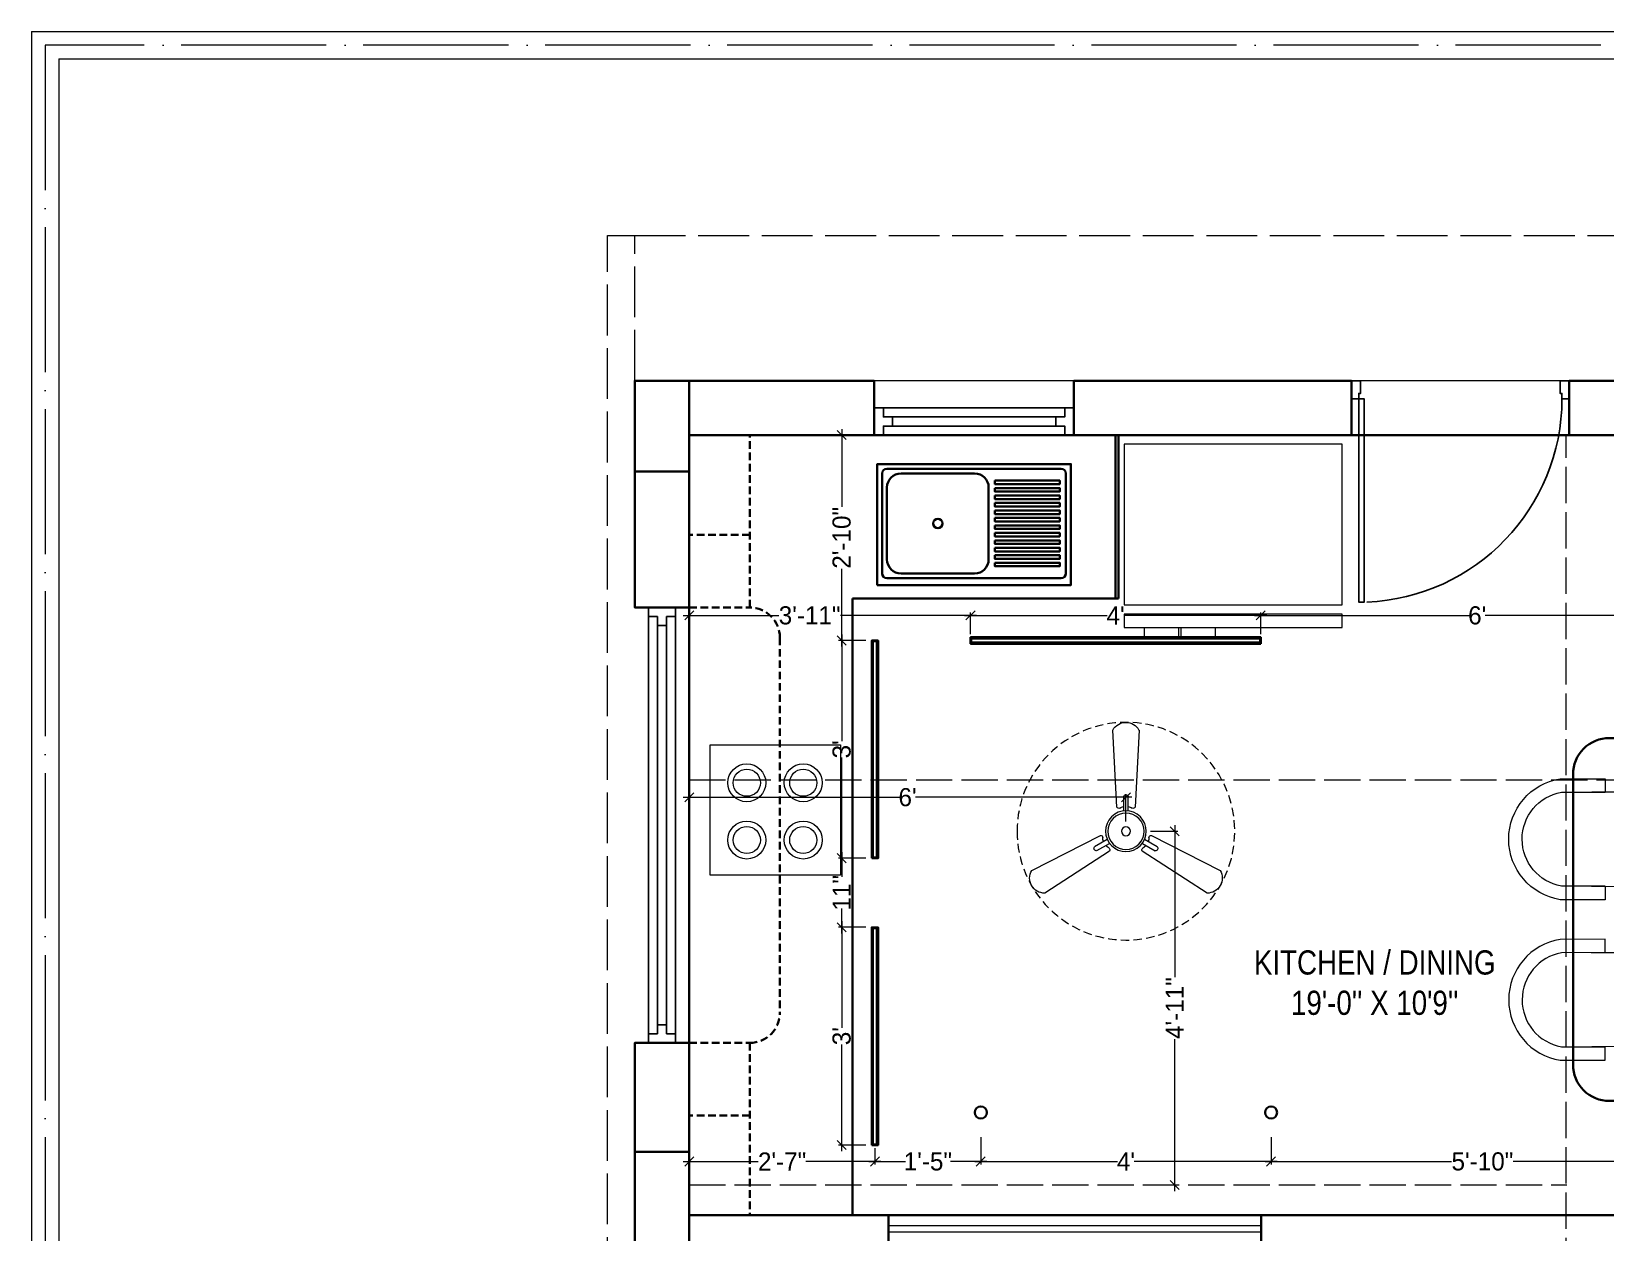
# Model space of a CAD drawing. Header units: millimetres. Extents: x 35877 to 3066687, y -650199 to -40525.
# Drawn here: x 147264.5 to 147524.8, y -179657.8 to -179459.2 of the extents above; entities that cross this region are included whole.
import ezdxf

# ---------------------------------------------------------------- set-up
doc = ezdxf.new("R2010")
doc.units = ezdxf.units.MM
doc.header["$MEASUREMENT"] = 0
doc.header["$PDMODE"] = 35
for name, pattern in [('ACAD_ISO02W100', [15, 12, -3]), ('ACAD_ISO04W100', [30, 24, -3, 0, -3]), ('DASHED', [0.75, 0.5, -0.25]), ('DASHEDX2', [1.5, 1, -0.5]), ('HIDDEN', [0.375, 0.25, -0.125])]:
    doc.linetypes.add(name, pattern=pattern)
doc.layers.get('Defpoints').update_dxf_attribs({"color": 220})
for name, color, linetype in [('AR DOOR', 40, 'Continuous'), ('AR ELE-5', 134, 'Continuous'), ('str coll', 6, 'Continuous')]:
    doc.layers.add(name, color=color, linetype=linetype)
for name, color, linetype, lineweight in [('CENTERLINE ( COLUMN ) ~ DIM', 7, 'Continuous', 9), ('COLUMN', 1, 'Continuous', 30), ('dim05', 1, 'Continuous', 13), ('Dimension', 10, 'DASHEDX2', 20), ('Electrical', 84, 'Continuous', 30), ('FIRST FLOOR ( TEXT )', 7, 'Continuous', 9), ('FURNITURE', 32, 'Continuous', 9), ('furniture dimensions', 1, 'DASHED', 0), ('GROUND FLOOR', 7, 'Continuous', 9), ('GROUND FLOOR  ( PLINE )', 251, 'Continuous', 30), ('Labelling', 1, 'Continuous', 25), ('wall', 7, 'Continuous', 30), ('XX~SLAB ( BEAM )~ ( DIM )', 7, 'Continuous', 9)]:
    doc.layers.add(name, color=color, linetype=linetype, lineweight=lineweight)
doc.layers.add('XX~SLAB ( PLINE )', color=251, linetype='Continuous', plot=False)
doc.styles.add('century g', font='GOTHIC.TTF')
doc.styles.add('KATHA', font='swissc.ttf')
doc.dimstyles.new('Archana', dxfattribs={"dimtxt": 2, "dimasz": 0.75, "dimexe": 0.5, "dimexo": 0.5, "dimgap": 0, "dimtad": 0, "dimzin": 0, "dimdsep": 46, "dimlunit": 4, "dimtxsty": 'century g', "dimblk": 'OBLIQUE', "dimcen": 0, "dimdle": 1, "dimclrd": 256, "dimclre": 256, "dimclrt": 256, "dimadec": 0, "dimazin": 0, "dimtfac": 1, "dimtofl": 0, "dimtmove": 1, "dimatfit": 3, "dimfxl": 1, "dimfxlon": 1, "dimtolj": 1, "dimtzin": 0, "dimlwd": -1, "dimlwe": -1, "dimarcsym": 0})

# ---------------------------------------------------------------- blocks, each defined once
blk = doc.blocks.new('profile light')
at = {"layer": 'Electrical', "color": 152, "lineweight": 30, "true_color": 0x2776bb}
for points in [[(2936.21, 2698.23), (2900.21, 2698.23), (2900.21, 2699.29), (2936.21, 2699.29)], [(2900.31, 2699.1), (2900.31, 2698.42), (2936.12, 2698.42), (2936.12, 2699.1)], [(2900.32, 2699.08), (2900.32, 2698.44), (2936.1, 2698.44), (2936.1, 2699.08)]]:
    blk.add_lwpolyline(points, close=True, dxfattribs=at)
blk = doc.blocks.new('*U116')
for points in [[(-40, 0), (0, 0), (0, 30), (10, 30), (10, 100), (-40, 100)], [(1160, 0), (1120, 0), (1120, 30), (1110, 30), (1110, 100), (1160, 100)], [(0, 0), (0, -1120), (30, -1120), (30, 0)]]:
    blk.add_lwpolyline(points, close=True)
at = {"layer": 'AR ELE-5', "linetype": 'ByBlock', "ltscale": 15}
blk.add_arc((-1.6, 0.7), 1121.6, 272.37301, 359.96526, dxfattribs=at)
blk = doc.blocks.new('sf sfs')
at = {"layer": 'FURNITURE', "color": 9, "true_color": 0xc7c8ca, "transparency": 33554687}
blk.add_line((3348685.97, -514612.12), (3348664.42, -514612.12), dxfattribs=at)
blk.add_lwpolyline([(3348664.42, -514612.12), (3348664.42, -514590.57), (3348685.97, -514590.57), (3348685.97, -514612.12)], dxfattribs=at)
for centre, radius in [((3348670.49, -514596.83), 3.14), ((3348670.49, -514596.83), 2.24), ((3348679.82, -514596.83), 3.14), ((3348679.82, -514596.83), 2.24), ((3348670.49, -514606.3), 3.14), ((3348670.49, -514606.3), 2.24), ((3348679.82, -514606.3), 3.14), ((3348679.82, -514606.3), 2.24)]:
    blk.add_circle(centre, radius, dxfattribs=at)
blk = doc.blocks.new('SED S')
at = {"layer": 'FURNITURE', "color": 9, "true_color": 0xc7c8ca, "transparency": 33554687, "elevation": -0.07}
for points in [[(3340618.66, -514630.85), (3340618.66, -514633.06), (3340654.66, -514633.06), (3340654.66, -514630.85)], [(3340618.66, -514634.61), (3340618.66, -514661.17), (3340654.66, -514661.17), (3340654.66, -514634.61)]]:
    blk.add_lwpolyline(points, close=True, dxfattribs=at)
at = {"layer": 'FURNITURE', "color": 9, "true_color": 0xc7c8ca, "transparency": 33554687, "elevation": -0.07, "flags": 128}
for points in [[(3340639.61, -514630.85), (3340639.61, -514629.27), (3340645.24, -514629.27), (3340645.24, -514630.85)], [(3340645.71, -514630.85), (3340645.71, -514629.27), (3340651.34, -514629.27), (3340651.34, -514630.85)]]:
    blk.add_lwpolyline(points, dxfattribs=at)
blk = doc.blocks.new('SD DSD')
at = {"layer": 'FURNITURE', "color": 9, "true_color": 0xc7c8ca, "transparency": 33554687}
for p, q in [((3348486.7, -514623.32), (3348486.68, -514619.42)), ((3348502.23, -514619.34), (3348502.25, -514623.25)), ((3348486.7, -514623.32), (3348502.25, -514623.25)), ((3348483.69, -514625.26), (3348479.79, -514625.25)), ((3348483.69, -514625.26), (3348483.66, -514640.81)), ((3348505.76, -514625.26), (3348509.66, -514625.25)), ((3348505.76, -514625.26), (3348505.79, -514640.81)), ((3348479.75, -514640.8), (3348483.66, -514640.81)), ((3348509.7, -514640.8), (3348505.79, -514640.81)), ((3348479.75, -514651.77), (3348483.66, -514651.76)), ((3348483.69, -514667.31), (3348483.66, -514651.76)), ((3348505.76, -514667.31), (3348505.79, -514651.76)), ((3348509.7, -514651.77), (3348505.79, -514651.76)), ((3348483.69, -514667.31), (3348479.79, -514667.32)), ((3348505.76, -514667.31), (3348509.66, -514667.32)), ((3348486.7, -514669.25), (3348486.68, -514673.16)), ((3348486.7, -514669.25), (3348502.25, -514669.32)), ((3348502.23, -514673.23), (3348502.25, -514669.32))]:
    blk.add_line(p, q, dxfattribs=at)
at = {"layer": 'FURNITURE', "color": 9, "true_color": 0xc7c8ca, "transparency": 33554687, "flags": 128}
for points in [[(3348502.23, -514621.56), (3348504.46, -514621.55), (3348504.42, -514614.17, 0.853613), (3348484.42, -514614.22), (3348484.46, -514621.65), (3348486.68, -514621.64)], [(3348502.22, -514619.34), (3348502.23, -514621.56), (3348502.2, -514614.36, 0.835758), (3348486.65, -514614.39), (3348486.67, -514619.42), (3348486.68, -514621.64)], [(3348481.97, -514640.8), (3348481.97, -514643.02), (3348474.58, -514643.01, -0.853613), (3348474.58, -514623.01), (3348482.01, -514623.02), (3348482.01, -514625.25)], [(3348507.48, -514640.8), (3348507.48, -514643.02), (3348514.87, -514643.01, 0.853613), (3348514.87, -514623.01), (3348507.44, -514623.02), (3348507.44, -514625.25)], [(3348479.75, -514640.79), (3348481.97, -514640.8), (3348474.77, -514640.78, -0.835758), (3348474.76, -514625.23), (3348479.79, -514625.24), (3348482.01, -514625.25)], [(3348509.7, -514640.79), (3348507.48, -514640.8), (3348514.68, -514640.78, 0.835758), (3348514.69, -514625.23), (3348509.66, -514625.24), (3348507.44, -514625.25)], [(3348481.97, -514651.77), (3348481.97, -514649.55), (3348474.58, -514649.57, 0.853613), (3348474.58, -514669.57), (3348482.01, -514669.55), (3348482.01, -514667.32)], [(3348507.48, -514651.77), (3348507.48, -514649.55), (3348514.87, -514649.57, -0.853613), (3348514.87, -514669.57), (3348507.44, -514669.55), (3348507.44, -514667.32)], [(3348479.75, -514651.78), (3348481.97, -514651.77), (3348474.77, -514651.79, 0.835758), (3348474.76, -514667.34), (3348479.79, -514667.33), (3348482.01, -514667.33)], [(3348509.7, -514651.78), (3348507.48, -514651.77), (3348514.68, -514651.79, -0.835758), (3348514.69, -514667.34), (3348509.66, -514667.33), (3348507.44, -514667.33)], [(3348502.23, -514671.01), (3348504.46, -514671.02), (3348504.42, -514678.4, -0.853613), (3348484.42, -514678.36), (3348484.46, -514670.92), (3348486.68, -514670.93)], [(3348502.22, -514673.23), (3348502.23, -514671.01), (3348502.2, -514678.21, -0.835758), (3348486.65, -514678.18), (3348486.67, -514673.16), (3348486.68, -514670.93)]]:
    blk.add_lwpolyline(points, format="xyb", dxfattribs=at)
at = {"layer": 'FURNITURE', "color": 9, "lineweight": 30, "true_color": 0xc7c8ca, "transparency": 33554687}
blk.add_lwpolyline([(3348506.78, -514676.29), (3348482.68, -514676.29, -0.414214), (3348476.68, -514670.29), (3348476.68, -514622.29, -0.414214), (3348482.68, -514616.29), (3348506.78, -514616.29, -0.414214), (3348512.78, -514622.29), (3348512.78, -514670.29, -0.414214)], format="xyb", close=True, dxfattribs=at)
blk = doc.blocks.new('fan')
at = {"layer": 'Electrical', "lineweight": 15, "ltscale": 20}
for p, q in [((3300835.29, -509900.78), (3300836.47, -509923.43)), ((3300841.81, -509923.43), (3300842.99, -509900.78)), ((3300838.47, -509924.57), (3300838.47, -509920.25)), ((3300839.81, -509920.28), (3300839.81, -509924.57)), ((3300831.66, -509931.77), (3300811.45, -509942.07)), ((3300866.83, -509942.07), (3300846.62, -509931.77)), ((3300815.3, -509948.74), (3300834.33, -509936.39)), ((3300829.93, -509935.08), (3300833.64, -509932.93)), ((3300834.31, -509934.09), (3300830.57, -509936.25)), ((3300843.95, -509936.39), (3300862.98, -509948.74)), ((3300847.68, -509936.23), (3300843.97, -509934.09)), ((3300844.64, -509932.93), (3300848.38, -509935.09))]:
    blk.add_line(p, q, dxfattribs=at)
at = {"layer": 'Electrical', "linetype": 'DASHED', "lineweight": 15, "ltscale": 5}
blk.add_circle((3300839.14, -509930.53), 32, dxfattribs=at)
at = {"layer": 'Electrical', "lineweight": 15, "ltscale": 20}
for centre, major_axis, start_param, end_param in [((3300839.14, -509902.94), (3.12, 3.12), -0.272136, 1.842967), ((3300839.14, -509926.42), (2.27, -2.27), 2.565057, 2.951308), ((3300839.13, -509920.5), (0.501, 0.501), -0.465536, 1.983618), ((3300839.14, -509926.42), (2.27, 2.27), 0.19032, 0.57657), ((3300839.14, -509930.53), (4.24, -4.24), 3.14161, 9.424795), ((3300839.14, -509930.53), (3.77, -3.77), 1.749190548672175e-05, 6.283202799085073), ((3300837.1, -509923.08), (0.51, 0.51), 2.863014, 4.257784), ((3300841.18, -509923.08), (0.51, -0.51), 5.167028, 6.561799), ((3300831.67, -509932.49), (0.51, -0.51), 0.978238, 2.373008), ((3300835.59, -509932.58), (2.27, -2.27), 3.855511, 4.241762), ((3300839.14, -509930.53), (0.943, 0.943), 1.570814, 7.853999), ((3300842.69, -509932.58), (2.27, 2.27), 5.183051, 5.569301), ((3300846.61, -509932.49), (0.51, -0.51), 2.339416, 3.734186), ((3300830.46, -509935.55), (0.501, -0.501), 3.199655, 5.648809), ((3300835.59, -509932.58), (2.27, -2.27), 4.659452, 5.045703), ((3300833.71, -509936.02), (0.51, 0.51), -1.325776, 0.068994), ((3300844.57, -509936.02), (0.51, -0.51), 3.072633, 4.467404), ((3300842.69, -509932.58), (2.27, 2.27), 4.37911, 4.765361), ((3300847.83, -509935.54), (0.501, 0.501), 3.723254, 6.172408), ((3300815.25, -509944.32), (3.12, -3.12), 3.393055, 5.508159), ((3300863.03, -509944.32), (3.12, -3.12), 5.48745, 7.602554)]:
    blk.add_ellipse(centre, major_axis=major_axis, ratio=1, start_param=start_param, end_param=end_param, dxfattribs=at)
blk = doc.blocks.new('_Oblique')
at = {"layer": 'wall', "color": 0, "lineweight": -2}
blk.add_line((-0.5, -0.5), (0.5, 0.5), dxfattribs=at)
blk = doc.blocks.new('*D653')
at = {"layer": 'Defpoints', "color": 0, "linetype": 'Continuous', "lineweight": 0, "transparency": 16777216}
for p in [(147403.96, -179643.29, 0.01), (147373.25, -179645.9, -0.01), (147403.96, -179646.02)]:
    blk.add_point(p, dxfattribs=at)
at = {"layer": 'furniture dimensions', "color": 5, "linetype": 'Continuous', "transparency": 16777216}
for p, q in [((147403.96, -179643.79), (147403.96, -179646.52)), ((147372.25, -179646.02), (147384.65, -179646.02)), ((147404.96, -179646.02), (147392.56, -179646.02))]:
    blk.add_line(p, q, dxfattribs=at)
at = {"layer": 'furniture dimensions', "color": 5, "linetype": 'ByBlock', "transparency": 16777216}
blk.add_line((147373.25, -179646.02), (147373.25, -179646.52), dxfattribs=at)
at = {"layer": 'furniture dimensions', "color": 5, "linetype": 'Continuous', "transparency": 16777216, "xscale": 1.5, "yscale": 1.5, "zscale": 1.5, "rotation": 180}
blk.add_blockref('_Oblique', (147373.25, -179646.02), dxfattribs=at)
at = {"layer": 'furniture dimensions', "color": 5, "linetype": 'Continuous', "transparency": 16777216, "xscale": 1.5, "yscale": 1.5, "zscale": 1.5}
blk.add_blockref('_Oblique', (147403.96, -179646.02), dxfattribs=at)
at = {"layer": 'furniture dimensions', "linetype": 'Continuous', "lineweight": 0, "transparency": 16777216, "insert": (147388.61, -179646.02), "char_height": 3, "attachment_point": 5, "style": 'century g'}
blk.add_mtext('\\A1;2\'-7"', dxfattribs=at)
blk = doc.blocks.new('*D654')
at = {"layer": 'Defpoints', "color": 0, "linetype": 'Continuous', "lineweight": 0, "transparency": 16777216}
for p in [(147398.46, -179607.29), (147403.43, -179607.29, 0.01), (147403.96, -179643.29, 0.01)]:
    blk.add_point(p, dxfattribs=at)
at = {"layer": 'furniture dimensions', "color": 5, "linetype": 'Continuous', "transparency": 16777216}
for p, q in [((147398.46, -179606.29), (147398.46, -179623.93)), ((147402.46, -179607.29), (147397.96, -179607.29)), ((147398.46, -179644.29), (147398.46, -179626.66))]:
    blk.add_line(p, q, dxfattribs=at)
at = {"layer": 'furniture dimensions', "color": 5, "linetype": 'ByBlock', "transparency": 16777216}
blk.add_line((147402.46, -179643.29), (147397.96, -179643.29), dxfattribs=at)
at = {"layer": 'furniture dimensions', "color": 5, "linetype": 'Continuous', "transparency": 16777216, "xscale": 1.5, "yscale": 1.5, "zscale": 1.5}
for p, rotation in [((147398.46, -179607.29), 90), ((147398.46, -179643.29), 270)]:
    blk.add_blockref('_Oblique', p, dxfattribs=dict(at, rotation=rotation))
at = {"layer": 'furniture dimensions', "linetype": 'Continuous', "lineweight": 0, "transparency": 16777216, "insert": (147398.46, -179625.29), "char_height": 3, "attachment_point": 5, "rotation": 90, "style": 'century g'}
blk.add_mtext("\\A1;3'", dxfattribs=at)
blk = doc.blocks.new('*D655')
at = {"layer": 'Defpoints', "color": 0, "linetype": 'Continuous', "lineweight": 0, "transparency": 16777216}
for p in [(147398.46, -179595.86), (147403.43, -179595.86), (147403.43, -179607.29, 0.01)]:
    blk.add_point(p, dxfattribs=at)
at = {"layer": 'furniture dimensions', "color": 5, "linetype": 'Continuous', "transparency": 16777216}
for p, q in [((147402.46, -179595.86), (147397.96, -179595.86)), ((147398.46, -179594.86), (147398.46, -179598.96)), ((147398.46, -179608.29), (147398.46, -179604.19))]:
    blk.add_line(p, q, dxfattribs=at)
at = {"layer": 'furniture dimensions', "color": 5, "linetype": 'ByBlock', "transparency": 16777216}
blk.add_line((147402.46, -179607.29), (147397.96, -179607.29), dxfattribs=at)
at = {"layer": 'furniture dimensions', "color": 5, "linetype": 'Continuous', "transparency": 16777216, "xscale": 1.5, "yscale": 1.5, "zscale": 1.5}
for p, rotation in [((147398.46, -179595.86), 90), ((147398.46, -179607.29), 270)]:
    blk.add_blockref('_Oblique', p, dxfattribs=dict(at, rotation=rotation))
at = {"layer": 'furniture dimensions', "linetype": 'Continuous', "lineweight": 0, "transparency": 16777216, "insert": (147398.46, -179601.58), "char_height": 3, "attachment_point": 5, "rotation": 90, "style": 'century g'}
blk.add_mtext('\\A1;11"', dxfattribs=at)
blk = doc.blocks.new('*D656')
at = {"layer": 'Defpoints', "color": 0, "linetype": 'Continuous', "lineweight": 0, "transparency": 16777216}
for p in [(147398.46, -179559.86), (147403.43, -179559.86), (147403.43, -179595.86)]:
    blk.add_point(p, dxfattribs=at)
at = {"layer": 'furniture dimensions', "color": 5, "linetype": 'Continuous', "transparency": 16777216}
for p, q in [((147398.46, -179558.86), (147398.46, -179576.49)), ((147402.46, -179559.86), (147397.96, -179559.86)), ((147398.46, -179596.86), (147398.46, -179579.23))]:
    blk.add_line(p, q, dxfattribs=at)
at = {"layer": 'furniture dimensions', "color": 5, "linetype": 'ByBlock', "transparency": 16777216}
blk.add_line((147402.46, -179595.86), (147397.96, -179595.86), dxfattribs=at)
at = {"layer": 'furniture dimensions', "color": 5, "linetype": 'Continuous', "transparency": 16777216, "xscale": 1.5, "yscale": 1.5, "zscale": 1.5}
for p, rotation in [((147398.46, -179559.86), 90), ((147398.46, -179595.86), 270)]:
    blk.add_blockref('_Oblique', p, dxfattribs=dict(at, rotation=rotation))
at = {"layer": 'furniture dimensions', "linetype": 'Continuous', "lineweight": 0, "transparency": 16777216, "insert": (147398.46, -179577.86), "char_height": 3, "attachment_point": 5, "rotation": 90, "style": 'century g'}
blk.add_mtext("\\A1;3'", dxfattribs=at)
blk = doc.blocks.new('*D657')
at = {"layer": 'Defpoints', "color": 0, "linetype": 'Continuous', "lineweight": 0, "transparency": 16777216}
for p in [(147398.46, -179525.9), (147403.43, -179525.9, -0.01), (147403.43, -179559.86)]:
    blk.add_point(p, dxfattribs=at)
at = {"layer": 'furniture dimensions', "color": 5, "linetype": 'Continuous', "transparency": 16777216}
for p, q in [((147398.46, -179524.9), (147398.46, -179537.77)), ((147402.46, -179525.9), (147397.96, -179525.9)), ((147398.46, -179560.86), (147398.46, -179547.99))]:
    blk.add_line(p, q, dxfattribs=at)
at = {"layer": 'furniture dimensions', "color": 5, "linetype": 'ByBlock', "transparency": 16777216}
blk.add_line((147402.46, -179559.86), (147397.96, -179559.86), dxfattribs=at)
at = {"layer": 'furniture dimensions', "color": 5, "linetype": 'Continuous', "transparency": 16777216, "xscale": 1.5, "yscale": 1.5, "zscale": 1.5}
for p, rotation in [((147398.46, -179525.9), 90), ((147398.46, -179559.86), 270)]:
    blk.add_blockref('_Oblique', p, dxfattribs=dict(at, rotation=rotation))
at = {"layer": 'furniture dimensions', "linetype": 'Continuous', "lineweight": 0, "transparency": 16777216, "insert": (147398.46, -179542.88), "char_height": 3, "attachment_point": 5, "rotation": 90, "style": 'century g'}
blk.add_mtext('\\A1;2\'-10"', dxfattribs=at)
blk = doc.blocks.new('*D658')
at = {"layer": 'Defpoints', "color": 0, "linetype": 'Continuous', "lineweight": 0, "transparency": 16777216}
for p in [(147419.76, -179555.72), (147373.25, -179558.86, -0.01), (147419.76, -179559.33)]:
    blk.add_point(p, dxfattribs=at)
at = {"layer": 'furniture dimensions', "color": 5, "linetype": 'Continuous', "transparency": 16777216}
for p, q in [((147372.25, -179555.72), (147388.06, -179555.72)), ((147420.76, -179555.72), (147398.27, -179555.72)), ((147419.76, -179558.83), (147419.76, -179555.22))]:
    blk.add_line(p, q, dxfattribs=at)
at = {"layer": 'furniture dimensions', "color": 5, "linetype": 'ByBlock', "transparency": 16777216}
blk.add_line((147373.25, -179558.36), (147373.25, -179555.22), dxfattribs=at)
at = {"layer": 'furniture dimensions', "color": 5, "linetype": 'Continuous', "transparency": 16777216, "xscale": 1.5, "yscale": 1.5, "zscale": 1.5, "rotation": 180}
blk.add_blockref('_Oblique', (147373.25, -179555.72), dxfattribs=at)
at = {"layer": 'furniture dimensions', "color": 5, "linetype": 'Continuous', "transparency": 16777216, "xscale": 1.5, "yscale": 1.5, "zscale": 1.5}
blk.add_blockref('_Oblique', (147419.76, -179555.72), dxfattribs=at)
at = {"layer": 'furniture dimensions', "linetype": 'Continuous', "lineweight": 0, "transparency": 16777216, "insert": (147393.16, -179555.72), "char_height": 3, "attachment_point": 5, "style": 'century g'}
blk.add_mtext('\\A1;3\'-11"', dxfattribs=at)
blk = doc.blocks.new('*D659')
at = {"layer": 'Defpoints', "color": 0, "linetype": 'Continuous', "lineweight": 0, "transparency": 16777216}
for p in [(147467.74, -179555.72), (147419.76, -179559.33), (147467.74, -179559.33)]:
    blk.add_point(p, dxfattribs=at)
at = {"layer": 'furniture dimensions', "color": 5, "linetype": 'Continuous', "transparency": 16777216}
for p, q in [((147418.76, -179555.72), (147442.36, -179555.72)), ((147468.74, -179555.72), (147445.14, -179555.72)), ((147467.74, -179558.83), (147467.74, -179555.22))]:
    blk.add_line(p, q, dxfattribs=at)
at = {"layer": 'furniture dimensions', "color": 5, "linetype": 'ByBlock', "transparency": 16777216}
blk.add_line((147419.76, -179558.83), (147419.76, -179555.22), dxfattribs=at)
at = {"layer": 'furniture dimensions', "color": 5, "linetype": 'Continuous', "transparency": 16777216, "xscale": 1.5, "yscale": 1.5, "zscale": 1.5, "rotation": 180}
blk.add_blockref('_Oblique', (147419.76, -179555.72), dxfattribs=at)
at = {"layer": 'furniture dimensions', "color": 5, "linetype": 'Continuous', "transparency": 16777216, "xscale": 1.5, "yscale": 1.5, "zscale": 1.5}
blk.add_blockref('_Oblique', (147467.74, -179555.72), dxfattribs=at)
at = {"layer": 'furniture dimensions', "linetype": 'Continuous', "lineweight": 0, "transparency": 16777216, "insert": (147443.75, -179555.72), "char_height": 3, "attachment_point": 5, "style": 'century g'}
blk.add_mtext("\\A1;4'", dxfattribs=at)
blk = doc.blocks.new('*D660')
at = {"layer": 'Defpoints', "color": 0, "linetype": 'Continuous', "lineweight": 0, "transparency": 16777216}
for p in [(147539.34, -179555.72), (147467.74, -179559.33), (147539.34, -179559.86)]:
    blk.add_point(p, dxfattribs=at)
at = {"layer": 'furniture dimensions', "color": 5, "linetype": 'Continuous', "transparency": 16777216}
for p, q in [((147466.74, -179555.72), (147502.24, -179555.72)), ((147540.34, -179555.72), (147504.84, -179555.72)), ((147539.34, -179559.36), (147539.34, -179555.22))]:
    blk.add_line(p, q, dxfattribs=at)
at = {"layer": 'furniture dimensions', "color": 5, "linetype": 'ByBlock', "transparency": 16777216}
blk.add_line((147467.74, -179558.83), (147467.74, -179555.22), dxfattribs=at)
at = {"layer": 'furniture dimensions', "color": 5, "linetype": 'Continuous', "transparency": 16777216, "xscale": 1.5, "yscale": 1.5, "zscale": 1.5, "rotation": 180}
blk.add_blockref('_Oblique', (147467.74, -179555.72), dxfattribs=at)
at = {"layer": 'furniture dimensions', "color": 5, "linetype": 'Continuous', "transparency": 16777216, "xscale": 1.5, "yscale": 1.5, "zscale": 1.5}
blk.add_blockref('_Oblique', (147539.34, -179555.72), dxfattribs=at)
at = {"layer": 'furniture dimensions', "linetype": 'Continuous', "lineweight": 0, "transparency": 16777216, "insert": (147503.54, -179555.72), "char_height": 3, "attachment_point": 5, "style": 'century g'}
blk.add_mtext("\\A1;6'", dxfattribs=at)
blk = doc.blocks.new('*D666')
at = {"layer": 'Defpoints', "color": 0, "linetype": 'Continuous', "lineweight": 0, "transparency": 16777216}
for p in [(147373.25, -179585.79), (147373.25, -179591.4, -0.01), (147445.46, -179591.4, -0.01)]:
    blk.add_point(p, dxfattribs=at)
at = {"layer": 'furniture dimensions', "color": 5, "linetype": 'Continuous', "transparency": 16777216}
for p, q in [((147373.25, -179589.79), (147373.25, -179585.29)), ((147372.25, -179585.79), (147408.05, -179585.79)), ((147446.46, -179585.79), (147410.65, -179585.79))]:
    blk.add_line(p, q, dxfattribs=at)
at = {"layer": 'furniture dimensions', "color": 5, "linetype": 'ByBlock', "transparency": 16777216}
blk.add_line((147445.46, -179589.79), (147445.46, -179585.29), dxfattribs=at)
at = {"layer": 'furniture dimensions', "color": 5, "linetype": 'Continuous', "transparency": 16777216, "xscale": 1.5, "yscale": 1.5, "zscale": 1.5, "rotation": 180}
blk.add_blockref('_Oblique', (147373.25, -179585.79), dxfattribs=at)
at = {"layer": 'furniture dimensions', "color": 5, "linetype": 'Continuous', "transparency": 16777216, "xscale": 1.5, "yscale": 1.5, "zscale": 1.5}
blk.add_blockref('_Oblique', (147445.46, -179585.79), dxfattribs=at)
at = {"layer": 'furniture dimensions', "linetype": 'Continuous', "lineweight": 0, "transparency": 16777216, "insert": (147409.35, -179585.79), "char_height": 3, "attachment_point": 5, "style": 'century g'}
blk.add_mtext("\\A1;6'", dxfattribs=at)
blk = doc.blocks.new('*D667')
at = {"layer": 'Defpoints', "color": 0, "linetype": 'Continuous', "lineweight": 0, "transparency": 16777216}
for p in [(147445.46, -179591.4, -0.01), (147445.81, -179649.9, -0.01), (147453.52, -179649.9)]:
    blk.add_point(p, dxfattribs=at)
at = {"layer": 'furniture dimensions', "color": 5, "linetype": 'Continuous', "transparency": 16777216}
for p, q in [((147453.52, -179590.4), (147453.52, -179615.53)), ((147453.52, -179650.9), (147453.52, -179625.77)), ((147449.52, -179649.9), (147454.02, -179649.9))]:
    blk.add_line(p, q, dxfattribs=at)
at = {"layer": 'furniture dimensions', "color": 5, "linetype": 'ByBlock', "transparency": 16777216}
blk.add_line((147449.52, -179591.4), (147454.02, -179591.4), dxfattribs=at)
at = {"layer": 'furniture dimensions', "color": 5, "linetype": 'Continuous', "transparency": 16777216, "xscale": 1.5, "yscale": 1.5, "zscale": 1.5}
for p, rotation in [((147453.52, -179591.4), 90), ((147453.52, -179649.9), 270)]:
    blk.add_blockref('_Oblique', p, dxfattribs=dict(at, rotation=rotation))
at = {"layer": 'furniture dimensions', "linetype": 'Continuous', "lineweight": 0, "transparency": 16777216, "insert": (147453.52, -179620.65), "char_height": 3, "attachment_point": 5, "rotation": 90, "style": 'century g'}
blk.add_mtext('\\A1;4\'-11"', dxfattribs=at)
blk = doc.blocks.new('*D670')
at = {"layer": 'Defpoints', "color": 0, "linetype": 'Continuous', "lineweight": 0, "transparency": 16777216}
for p in [(147421.46, -179637.9, -0.01), (147403.96, -179643.29, 0.01), (147421.46, -179646.02)]:
    blk.add_point(p, dxfattribs=at)
at = {"layer": 'furniture dimensions', "color": 5, "linetype": 'Continuous', "transparency": 16777216}
for p, q in [((147421.46, -179642.02), (147421.46, -179646.52)), ((147402.96, -179646.02), (147408.99, -179646.02)), ((147422.46, -179646.02), (147416.43, -179646.02))]:
    blk.add_line(p, q, dxfattribs=at)
at = {"layer": 'furniture dimensions', "color": 5, "linetype": 'ByBlock', "transparency": 16777216}
blk.add_line((147403.96, -179643.79), (147403.96, -179646.52), dxfattribs=at)
at = {"layer": 'furniture dimensions', "color": 5, "linetype": 'Continuous', "transparency": 16777216, "xscale": 1.5, "yscale": 1.5, "zscale": 1.5, "rotation": 180}
blk.add_blockref('_Oblique', (147403.96, -179646.02), dxfattribs=at)
at = {"layer": 'furniture dimensions', "color": 5, "linetype": 'Continuous', "transparency": 16777216, "xscale": 1.5, "yscale": 1.5, "zscale": 1.5}
blk.add_blockref('_Oblique', (147421.46, -179646.02), dxfattribs=at)
at = {"layer": 'furniture dimensions', "linetype": 'Continuous', "lineweight": 0, "transparency": 16777216, "insert": (147412.71, -179646.02), "char_height": 3, "attachment_point": 5, "style": 'century g'}
blk.add_mtext('\\A1;1\'-5"', dxfattribs=at)
blk = doc.blocks.new('*D671')
at = {"layer": 'Defpoints', "color": 0, "linetype": 'Continuous', "lineweight": 0, "transparency": 16777216}
for p in [(147421.46, -179637.9, -0.01), (147469.46, -179637.9, -0.01), (147469.46, -179646.02)]:
    blk.add_point(p, dxfattribs=at)
at = {"layer": 'furniture dimensions', "color": 5, "linetype": 'ByBlock', "transparency": 16777216}
blk.add_line((147421.46, -179642.02), (147421.46, -179646.52), dxfattribs=at)
at = {"layer": 'furniture dimensions', "color": 5, "linetype": 'Continuous', "transparency": 16777216}
for p, q in [((147469.46, -179642.02), (147469.46, -179646.52)), ((147420.46, -179646.02), (147444.07, -179646.02)), ((147470.46, -179646.02), (147446.84, -179646.02))]:
    blk.add_line(p, q, dxfattribs=at)
at = {"layer": 'furniture dimensions', "color": 5, "linetype": 'Continuous', "transparency": 16777216, "xscale": 1.5, "yscale": 1.5, "zscale": 1.5, "rotation": 180}
blk.add_blockref('_Oblique', (147421.46, -179646.02), dxfattribs=at)
at = {"layer": 'furniture dimensions', "color": 5, "linetype": 'Continuous', "transparency": 16777216, "xscale": 1.5, "yscale": 1.5, "zscale": 1.5}
blk.add_blockref('_Oblique', (147469.46, -179646.02), dxfattribs=at)
at = {"layer": 'furniture dimensions', "linetype": 'Continuous', "lineweight": 0, "transparency": 16777216, "insert": (147445.46, -179646.02), "char_height": 3, "attachment_point": 5, "style": 'century g'}
blk.add_mtext("\\A1;4'", dxfattribs=at)
blk = doc.blocks.new('*D672')
at = {"layer": 'Defpoints', "color": 0, "linetype": 'Continuous', "lineweight": 0, "transparency": 16777216}
for p in [(147469.46, -179637.9, -0.01), (147539.34, -179637.9, -0.01), (147539.34, -179646.02)]:
    blk.add_point(p, dxfattribs=at)
at = {"layer": 'furniture dimensions', "color": 5, "linetype": 'ByBlock', "transparency": 16777216}
blk.add_line((147469.46, -179642.02), (147469.46, -179646.52), dxfattribs=at)
at = {"layer": 'furniture dimensions', "color": 5, "linetype": 'Continuous', "transparency": 16777216}
for p, q in [((147539.34, -179642.02), (147539.34, -179646.52)), ((147468.46, -179646.02), (147499.31, -179646.02)), ((147540.34, -179646.02), (147509.49, -179646.02))]:
    blk.add_line(p, q, dxfattribs=at)
at = {"layer": 'furniture dimensions', "color": 5, "linetype": 'Continuous', "transparency": 16777216, "xscale": 1.5, "yscale": 1.5, "zscale": 1.5, "rotation": 180}
blk.add_blockref('_Oblique', (147469.46, -179646.02), dxfattribs=at)
at = {"layer": 'furniture dimensions', "color": 5, "linetype": 'Continuous', "transparency": 16777216, "xscale": 1.5, "yscale": 1.5, "zscale": 1.5}
blk.add_blockref('_Oblique', (147539.34, -179646.02), dxfattribs=at)
at = {"layer": 'furniture dimensions', "linetype": 'Continuous', "lineweight": 0, "transparency": 16777216, "insert": (147504.4, -179646.02), "char_height": 3, "attachment_point": 5, "style": 'century g'}
blk.add_mtext('\\A1;5\'-10"', dxfattribs=at)

msp = doc.modelspace()

# ---------------------------------------------------------------- linework, layer by layer
at = {"layer": 'CENTERLINE ( COLUMN ) ~ DIM', "transparency": 33554687}
for p, q in [((147364.252, -179531.902, -0.005), (147373.252, -179531.902, -0.005)), ((147364.252, -179554.402, -0.005), (147373.252, -179554.402, -0.005)), ((147364.252, -179626.402, -0.005), (147373.252, -179626.402, -0.005))]:
    msp.add_line(p, q, dxfattribs=at)
at = {"layer": 'COLUMN', "transparency": 33554687, "elevation": -0.005}
for points in [[(147364.252, -179516.902), (147373.252, -179516.902), (147373.252, -179531.902), (147364.252, -179531.902)], [(147518.752, -179516.902), (147527.752, -179516.902), (147527.752, -179525.902), (147518.752, -179525.902)], [(147364.252, -179644.402), (147373.252, -179644.402), (147373.252, -179659.402), (147364.252, -179659.402)]]:
    msp.add_lwpolyline(points, close=True, dxfattribs=at)
at = {"layer": 'Electrical', "color": 152, "lineweight": 30, "true_color": 0x2776bb, "transparency": 33554687}
for points in [[(147467.74, -179560.391), (147419.762, -179560.391), (147419.762, -179559.331), (147467.74, -179559.331)], [(147419.863, -179559.52), (147419.863, -179560.205), (147467.657, -179560.205), (147467.657, -179559.52)], [(147419.881, -179559.538), (147419.881, -179560.187), (147467.639, -179560.187), (147467.639, -179559.538)]]:
    msp.add_lwpolyline(points, close=True, dxfattribs=at)
at = {"layer": 'FURNITURE', "color": 9, "linetype": 'HIDDEN', "lineweight": 30, "ltscale": 5, "true_color": 0xc7c8ca, "transparency": 33554687}
for p, q in [((147383.252, -179554.402, -0.005), (147383.252, -179525.902, -0.005)), ((147373.252, -179554.402, -0.005), (147383.252, -179554.402, -0.005)), ((147388.252, -179559.402, -0.005), (147388.252, -179621.402, -0.005)), ((147373.252, -179626.402, -0.005), (147383.252, -179626.402, -0.005)), ((147383.252, -179626.402, -0.005), (147383.252, -179654.902, -0.005))]:
    msp.add_line(p, q, dxfattribs=at)
at = {"layer": 'FURNITURE', "color": 9, "lineweight": 30, "ltscale": 0.4, "true_color": 0xc7c8ca, "transparency": 33554687}
for p, q in [((147444.233, -179552.902, -0.005), (147444.233, -179525.902, -0.005)), ((147400.252, -179654.902, -0.005), (147400.252, -179552.902, -0.005)), ((147400.252, -179552.902, -0.005), (147444.233, -179552.902, -0.005))]:
    msp.add_line(p, q, dxfattribs=at)
at = {"layer": 'FURNITURE', "color": 9, "lineweight": 30, "true_color": 0xc7c8ca, "transparency": 33554687}
for p, q in [((147405.138, -179548.776, -0.006), (147405.138, -179532.235, -0.006)), ((147405.912, -179531.46, -0.006), (147434.76, -179531.46, -0.006)), ((147408.27, -179532.235, -0.006), (147420.436, -179532.235, -0.006)), ((147435.535, -179532.235, -0.006), (147435.535, -179548.776, -0.006)), ((147405.946, -179546.452, -0.006), (147405.946, -179534.558, -0.006)), ((147422.76, -179534.558, -0.006), (147422.76, -179546.452, -0.006)), ((147420.436, -179548.776, -0.006), (147408.27, -179548.776, -0.006)), ((147434.76, -179549.55, -0.006), (147405.912, -179549.55, -0.006))]:
    msp.add_line(p, q, dxfattribs=at)
for points, elevation in [([(147404.353, -179550.685), (147436.353, -179550.685), (147436.353, -179530.685), (147404.353, -179530.685)], -0.006), ([(147423.783, -179533.415), (147434.512, -179533.415), (147434.512, -179534.002), (147423.783, -179534.002)], -0.006), ([(147423.783, -179534.65), (147434.512, -179534.65), (147434.512, -179535.237), (147423.783, -179535.237)], -0.006), ([(147423.783, -179535.886), (147434.512, -179535.886), (147434.512, -179536.473), (147423.783, -179536.473)], -0.006), ([(147423.783, -179537.122), (147434.512, -179537.122), (147434.512, -179537.709), (147423.783, -179537.709)], -0.006), ([(147423.783, -179538.358), (147434.512, -179538.358), (147434.512, -179538.945), (147423.783, -179538.945)], -0.006), ([(147423.783, -179539.594), (147434.512, -179539.594), (147434.512, -179540.181), (147423.783, -179540.181)], -0.006), ([(147423.783, -179540.829), (147434.512, -179540.829), (147434.512, -179541.416), (147423.783, -179541.416)], -0.006), ([(147423.783, -179542.065), (147434.512, -179542.065), (147434.512, -179542.652), (147423.783, -179542.652)], -0.006), ([(147423.783, -179543.301), (147434.512, -179543.301), (147434.512, -179543.888), (147423.783, -179543.888)], -0.006), ([(147423.783, -179544.537), (147434.512, -179544.537), (147434.512, -179545.124), (147423.783, -179545.124)], -0.006), ([(147423.783, -179545.773), (147434.512, -179545.773), (147434.512, -179546.36), (147423.783, -179546.36)], -0.006), ([(147423.783, -179547.009), (147434.512, -179547.009), (147434.512, -179547.596), (147423.783, -179547.596)], -0.006), ([(147467.796, -179654.902), (147406.196, -179654.902), (147406.196, -179659.402), (147467.796, -179659.402)], -0.005)]:
    msp.add_lwpolyline(points, close=True, dxfattribs=dict(at, elevation=elevation))
at = {"layer": 'FURNITURE', "color": 9, "linetype": 'HIDDEN', "lineweight": 30, "ltscale": 5, "true_color": 0xc7c8ca, "transparency": 33554687, "elevation": -0.005}
for points in [[(147373.252, -179554.402), (147383.252, -179554.402), (147383.252, -179542.407), (147373.252, -179542.407)], [(147373.252, -179626.402), (147383.252, -179626.402), (147383.252, -179638.396), (147373.252, -179638.396)]]:
    msp.add_lwpolyline(points, close=True, dxfattribs=at)
at = {"layer": 'FURNITURE', "color": 18, "lineweight": 0, "true_color": 0x000000, "transparency": 33554687, "elevation": -0.005}
msp.add_lwpolyline([(147406.196, -179657.621), (147467.796, -179657.621), (147467.796, -179656.682), (147406.196, -179656.682)], close=True, dxfattribs=at)
at = {"layer": 'FURNITURE', "color": 9, "lineweight": 30, "true_color": 0xc7c8ca, "transparency": 33554687}
msp.add_circle((147414.353, -179540.505, -0.006), 0.762, dxfattribs=at)
at = {"layer": 'FURNITURE', "color": 240, "lineweight": 30, "true_color": 0xed1f24, "transparency": 33554687}
for centre in [(147421.456, -179637.902, -0.005), (147469.456, -179637.902, -0.005)]:
    msp.add_circle(centre, 1, dxfattribs=at)
at = {"layer": 'FURNITURE', "color": 9, "lineweight": 30, "true_color": 0xc7c8ca, "transparency": 33554687}
for centre, radius, start, end in [((147405.912, -179532.235, -0.006), 0.775, 90, 180), ((147408.27, -179534.558, -0.006), 2.324, 90, 180), ((147420.436, -179534.558, -0.006), 2.324, 0, 90), ((147434.76, -179532.235, -0.006), 0.775, 0, 90), ((147408.27, -179546.452, -0.006), 2.324, 180, 270), ((147420.436, -179546.452, -0.006), 2.324, 270, 0), ((147405.912, -179548.776, -0.006), 0.775, 180, 270), ((147434.76, -179548.776, -0.006), 0.775, 270, 0)]:
    msp.add_arc(centre, radius, start, end, dxfattribs=at)
at = {"layer": 'FURNITURE', "color": 9, "linetype": 'HIDDEN', "lineweight": 30, "ltscale": 5, "true_color": 0xc7c8ca, "transparency": 33554687}
for centre, start, end in [((147383.252, -179559.402, -0.005), 0, 90), ((147383.252, -179621.402, -0.005), 270, 0)]:
    msp.add_arc(centre, 5, start, end, dxfattribs=at)
at = {"layer": 'furniture dimensions', "color": 6, "linetype": 'Continuous', "lineweight": 30, "transparency": 33554687, "elevation": 0.113}
msp.add_lwpolyline([(147605.252, -179654.902), (147373.252, -179654.902), (147373.252, -179654.902), (147373.252, -179525.902), (147605.252, -179525.902), (147605.252, -179654.902)], dxfattribs=at)
at = {"layer": 'GROUND FLOOR', "transparency": 33554687}
for p, q in [((147264.502, -179459.152, -0.005), (147764.752, -179459.152, -0.005)), ((147264.502, -179459.152, -0.005), (147264.502, -179926.152, -0.005)), ((147269.002, -179463.652, -0.005), (147764.752, -179463.652, -0.005)), ((147269.002, -179463.652, -0.005), (147269.002, -179921.652, -0.005)), ((147764.752, -179516.902, -0.005), (147364.252, -179516.902, -0.005)), ((147482.752, -179516.902, -0.005), (147482.752, -179525.902, -0.005)), ((147518.752, -179516.902, -0.005), (147518.752, -179525.902, -0.005)), ((147373.252, -179525.902, -0.005), (147373.252, -179645.902, -0.005)), ((147482.752, -179525.902, -0.005), (147373.252, -179525.902, -0.005)), ((147601.252, -179525.902, -0.005), (147518.752, -179525.902, -0.005)), ((147373.252, -179554.402, -0.005), (147364.252, -179554.402, -0.005)), ((147373.252, -179626.402, -0.005), (147364.252, -179626.402, -0.005)), ((147406.196, -179654.902, -0.005), (147373.252, -179654.902, -0.005)), ((147406.196, -179654.902, -0.005), (147406.196, -179659.402, -0.005))]:
    msp.add_line(p, q, dxfattribs=at)
at = {"layer": 'GROUND FLOOR', "linetype": 'ACAD_ISO02W100', "ltscale": 0.7, "transparency": 33554687}
msp.add_line((147364.252, -179516.902, -0.005), (147364.252, -179492.902, -0.005), dxfattribs=at)
at = {"layer": 'GROUND FLOOR', "color": 1, "linetype": 'ACAD_ISO04W100', "transparency": 33554687, "elevation": -0.005}
msp.add_lwpolyline([(147764.752, -179461.402), (147266.752, -179461.402), (147266.752, -179923.902), (147764.752, -179923.902)], dxfattribs=at)
at = {"layer": 'GROUND FLOOR', "color": 1, "linetype": 'ACAD_ISO02W100', "ltscale": 0.7, "transparency": 33554687, "elevation": -0.005}
msp.add_lwpolyline([(147523.252, -179809.402), (147523.252, -179845.402), (147359.752, -179845.402), (147359.752, -179492.902), (147364.252, -179492.902)], dxfattribs=at)
at = {"layer": 'GROUND FLOOR', "linetype": 'ACAD_ISO02W100', "ltscale": 0.7, "transparency": 33554687, "elevation": -0.005}
msp.add_lwpolyline([(147364.252, -179492.902), (147760.252, -179492.902)], dxfattribs=at)
at = {"layer": 'GROUND FLOOR  ( PLINE )', "transparency": 33554687, "elevation": -0.005}
for points in [[(147403.853, -179516.902), (147364.252, -179516.902), (147364.252, -179531.902), (147373.252, -179531.902), (147373.252, -179525.902), (147403.853, -179525.902)], [(147436.853, -179516.902), (147482.752, -179516.902), (147482.752, -179525.902), (147436.853, -179525.902)], [(147373.252, -179554.402), (147364.252, -179554.402), (147364.252, -179531.902), (147373.252, -179531.902)], [(147373.252, -179644.402), (147364.252, -179644.402), (147364.252, -179626.402), (147373.252, -179626.402)], [(147373.252, -179659.402), (147406.196, -179659.402), (147406.196, -179654.902), (147373.252, -179654.902), (147373.252, -179644.402), (147364.252, -179644.402), (147364.252, -179695.402), (147373.252, -179695.402)]]:
    msp.add_lwpolyline(points, close=True, dxfattribs=at)
at = {"layer": 'Labelling', "color": 251, "linetype": 'ACAD_ISO02W100', "lineweight": 0, "ltscale": 0.5, "true_color": 0x636466, "transparency": 33554687}
for p, q in [((147518.252, -179799.651, -0.005), (147518.252, -179525.902, -0.005)), ((147373.252, -179582.902, -0.005), (147605.252, -179582.902, -0.005)), ((147373.252, -179649.902, -0.005), (147518.37, -179649.902, -0.005))]:
    msp.add_line(p, q, dxfattribs=at)
at = {"layer": 'XX~SLAB ( BEAM )~ ( DIM )', "color": 9, "lineweight": 30, "true_color": 0xc7c8ca, "transparency": 33554687}
for p, q in [((147443.752, -179552.902, -0.005), (147443.752, -179525.902, -0.005)), ((147400.252, -179654.902, -0.005), (147400.252, -179552.902, -0.005)), ((147400.252, -179552.902, -0.005), (147443.752, -179552.902, -0.005))]:
    msp.add_line(p, q, dxfattribs=at)
at = {"layer": 'XX~SLAB ( PLINE )', "transparency": 33554687, "elevation": -0.005}
for points in [[(147403.853, -179525.902), (147405.353, -179525.902), (147405.353, -179524.402), (147406.853, -179524.402), (147406.853, -179522.902), (147433.853, -179522.902), (147433.853, -179524.402), (147435.353, -179524.402), (147435.353, -179525.902), (147436.853, -179525.902), (147436.853, -179521.402), (147435.353, -179521.402), (147435.353, -179522.902), (147433.853, -179522.902), (147433.853, -179524.402), (147406.853, -179524.402), (147406.853, -179522.902), (147405.353, -179522.902), (147405.353, -179521.402), (147403.853, -179521.402), (147403.853, -179525.902), (147436.853, -179525.902), (147436.853, -179521.402), (147403.853, -179521.402)], [(147371.002, -179626.402), (147371.002, -179624.902), (147369.502, -179624.902), (147369.502, -179623.402), (147368.002, -179623.402), (147368.002, -179557.402), (147369.502, -179557.402), (147369.502, -179555.902), (147371.002, -179555.902), (147371.002, -179554.402), (147366.502, -179554.402), (147366.502, -179555.902), (147368.002, -179555.902), (147368.002, -179557.402), (147369.502, -179557.402), (147369.502, -179623.402), (147368.002, -179623.402), (147368.002, -179624.902), (147366.502, -179624.902), (147366.502, -179626.402), (147371.002, -179626.402), (147371.002, -179554.402), (147366.502, -179554.402), (147366.502, -179626.402)]]:
    msp.add_lwpolyline(points, close=True, dxfattribs=at)

# ---------------------------------------------------------------- block references
at = {"color": 9, "lineweight": 30, "true_color": 0xc7c8ca, "transparency": 33554687, "rotation": 180}
msp.add_blockref('SED S', (3488099.845, -694188.569, 0.065), dxfattribs=at)
at = {"color": 9, "lineweight": 30, "true_color": 0xc7c8ca, "transparency": 33554687}
msp.add_blockref('sf sfs', (-3201287.716, 335013.442, -0.005), dxfattribs=at)
at = {"layer": 'AR DOOR', "linetype": 'ByBlock', "lineweight": -2, "transparency": 33554687, "extrusion": (0, 0, -1), "xscale": -0.02999999999997555, "yscale": 0.02999999999997555, "zscale": -0.02999999999997555}
msp.add_blockref('*U116', (-147483.952, -179519.902, 0.005), dxfattribs=at)
at = {"layer": 'dim05', "color": 1, "lineweight": 35, "transparency": 33554687, "xscale": -0.5625052429282242, "yscale": 0.5625052429282242, "zscale": 0.5625052429282242}
msp.add_blockref('fan', (2004184.778, 107247.194, -0.005), dxfattribs=at)
at = {"layer": 'Dimension', "linetype": 'ByBlock', "transparency": 33554687, "rotation": 270}
for p in [(144705.196, -176659.656), (144705.196, -176707.088, 0.006)]:
    msp.add_blockref('profile light', p, dxfattribs=at)
at = {"layer": 'str coll', "color": 9, "lineweight": 30, "true_color": 0xc7c8ca, "transparency": 33554687}
msp.add_blockref('SD DSD', (-3200957.3, 335040.291), dxfattribs=at)

# ---------------------------------------------------------------- texts
at = {"layer": 'FIRST FLOOR ( TEXT )', "transparency": 33554687, "insert": (147486.598, -179616.464, -0.005), "char_height": 4, "attachment_point": 5, "style": 'KATHA'}
msp.add_mtext("KITCHEN / DINING\\P19'-0'' X 10'9''", dxfattribs=at)

# ---------------------------------------------------------------- dimensions: what is measured, and where the dimension line sits
at = {"layer": 'furniture dimensions', "color": 5, "linetype": 'Continuous', "lineweight": 0}
for base, p1, p2, picture, middle in [((147398.455, -179525.902), (147403.428, -179559.861), (147403.428, -179525.902, -0.005), '*D657', (147398.455, -179542.881)), ((147398.455, -179559.861), (147403.428, -179595.861), (147403.428, -179559.861), '*D656', (147398.455, -179577.861)), ((147453.515237151, -179649.901545941), (147445.45557432, -179591.401545941, -0.005341386), (147445.81120947, -179649.901545941, -0.005341386), '*D667', (147453.515237151, -179620.651545941)), ((147398.455, -179595.861), (147403.428, -179607.294, 0.006), (147403.428, -179595.861), '*D655', (147398.455, -179601.577)), ((147398.455, -179607.294), (147403.958, -179643.294, 0.006), (147403.428, -179607.294, 0.006), '*D654', (147398.455, -179625.294))]:
    dim = msp.add_linear_dim(base=base, p1=p1, p2=p2, angle=90, dimstyle='Archana', override={"dimtxt": 3, "dimasz": 1.5, "dimdec": 0, "dimclrd": 5, "dimclre": 5, "dimfxl": 4}, dxfattribs=at)
    dim.commit()
    dim.dimension.update_dxf_attribs({"geometry": picture, "text_midpoint": middle})
dim = msp.add_linear_dim(base=(147419.762, -179555.719), p1=(147373.252, -179558.861, -0.005), p2=(147419.762, -179559.331), dimstyle='Archana', override={"dimtxt": 3, "dimasz": 1.5, "dimdec": 0, "dimclrd": 5, "dimclre": 5, "dimfxl": 4}, dxfattribs=at)
dim.commit()
dim.dimension.update_dxf_attribs({"geometry": '*D658', "text_midpoint": (147393.164, -179555.719), "dimtype": 160})
for base, p1, p2, picture, middle in [((147467.74, -179555.719), (147419.762, -179559.331), (147467.74, -179559.331), '*D659', (147443.751, -179555.719)), ((147539.341, -179555.719), (147467.74, -179559.331), (147539.341, -179559.861), '*D660', (147503.541, -179555.719)), ((147373.252, -179585.789), (147445.456, -179591.402, -0.005), (147373.252, -179591.402, -0.005), '*D666', (147409.354, -179585.789)), ((147421.456, -179646.023), (147403.958, -179643.294, 0.006), (147421.456, -179637.902, -0.005), '*D670', (147412.707, -179646.023)), ((147469.456, -179646.023), (147421.456, -179637.902, -0.005), (147469.456, -179637.902, -0.005), '*D671', (147445.456, -179646.023)), ((147539.341, -179646.023), (147469.456, -179637.902, -0.005), (147539.341, -179637.902, -0.005), '*D672', (147504.399, -179646.023)), ((147403.958, -179646.023), (147373.252, -179645.902, -0.005), (147403.958, -179643.294, 0.006), '*D653', (147388.605, -179646.023))]:
    dim = msp.add_linear_dim(base=base, p1=p1, p2=p2, dimstyle='Archana', override={"dimtxt": 3, "dimasz": 1.5, "dimdec": 0, "dimclrd": 5, "dimclre": 5, "dimfxl": 4}, dxfattribs=at)
    dim.commit()
    dim.dimension.update_dxf_attribs({"geometry": picture, "text_midpoint": middle})

doc.saveas('drawing.dxf')
